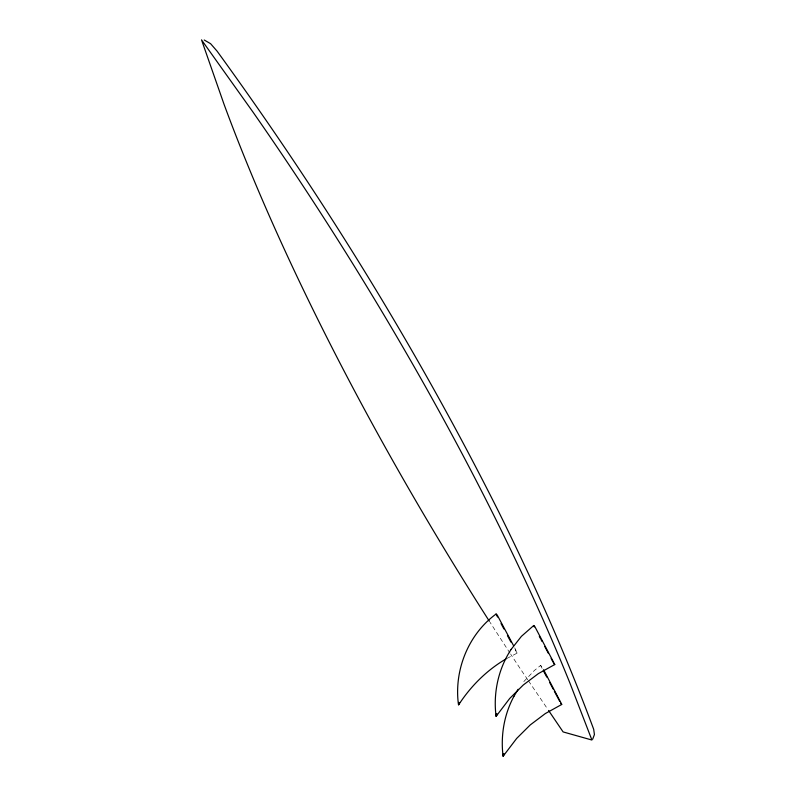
<?xml version="1.0" encoding="UTF-8"?>
<svg xmlns="http://www.w3.org/2000/svg" width="796" height="796" viewBox="0 0 796 796"><rect width="100%" height="100%" fill="white"/><g stroke="black" fill="none" stroke-linecap="round" stroke-linejoin="round"><path stroke-width="0.6" stroke-dasharray="3.98 2.98" d="M506.992 658.392L517.141 653.128L514.733 647.845M523.788 681.625L534.345 670.511L540.673 665.396L542.991 668.63M517.141 653.128L514.445 648.67M527.778 679.804L520.853 669.585A914.445 241.427 57.2 0 1 510.733 654.232M528.474 680.829L547.867 709.435M542.116 668.361L540.623 665.456M510.057 653.208A914.445 241.427 57.2 0 1 490.038 622.293"/><path stroke-width="1.19" d="M458.775 702.38L458.695 704.749C470.784 686.172 486.883 670.083 506.087 658.899M496.356 713.843L496.137 716.291L509.679 698.5L523.231 685.028L538.335 673.645L554.782 664.521L534.812 626.532L533.618 625.547L534.295 626.93M503.37 753.752L503.152 756.2L516.684 738.419L530.236 724.937L545.34 713.554L561.797 704.43L543.568 669.725M459.62 702.639L458.695 704.749M497.202 714.102L496.286 716.211M504.206 754.011L503.291 756.13M513.868 696.48L513.848 696.5C504.097 714.609 500.545 735.703 503.062 756.061M511.122 649.407L521.42 636.332L533.758 625.487M511.132 649.377C498.296 668.919 493.122 693.008 496.057 716.151M513.848 696.5L518.146 689.286M592.702 739.126L594.423 734.559L593.687 729.305C566.185 655.227 533.967 583 498.903 512.216L498.694 511.798C417.96 350.678 322.907 196.891 217.049 51.103L210.592 43.69L204.244 40.019M513.559 645.665L497.231 615.069L496.077 614.024L497.52 616.99M496.077 614.024C468.167 634.432 453.82 670.62 458.476 704.679M554.722 664.59L553.777 663.416M561.628 704.5L560.782 703.326M548.563 710.46L563.11 731.922L591.916 740.031L570.006 683.286A902.326 238.223 57.2 0 0 253.118 112.266L201.527 39.87L224.104 104.465A914.445 241.427 57.2 0 0 489.381 621.268M539.31 636.312L540.414 638.402M540.972 639.437L542.076 641.506M544.772 646.551L548.484 653.496M551.13 658.451L553.25 662.421M543.28 670.55L546.782 677.107M549.698 682.57L553.2 689.127M554.364 691.306L559.618 701.147M501.022 623.547L503.938 629.009M507.44 635.566L510.942 642.123"/></g></svg>
